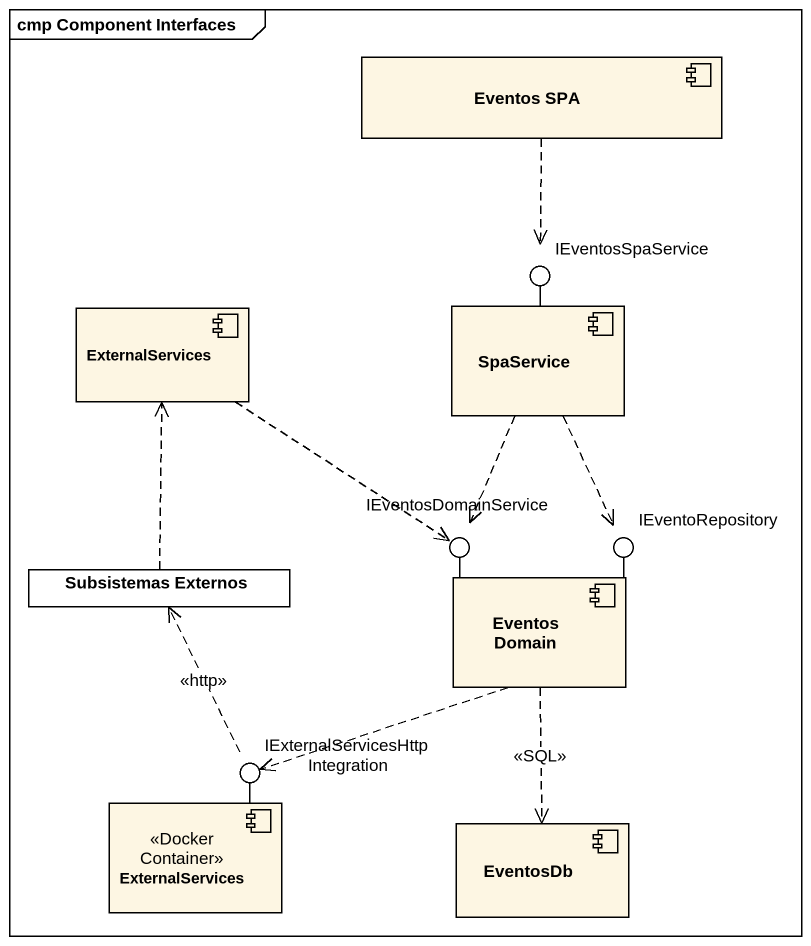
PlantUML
@startuml
mainframe cmp Component Interfaces
component "Eventos SPA" as Eventos_SPA
component ExternalServices
component SpaService
() IEventosSpaService
() IEventosDomainService
() IEventoRepository
rectangle "Subsistemas Externos" as Subsistemas_Externos
component "Eventos Domain" as Eventos_Domain
component "ExternalServices" as ExternalServices_2 <<Docker Container>>
() "IExternalServicesHttpIntegration" as IExternalServicesHttpIntegra
component EventosDb
SpaService -up- IEventosSpaService
Eventos_Domain -up- IEventosDomainService
Eventos_Domain -up- IEventoRepository
ExternalServices_2 -up- IExternalServicesHttpIntegra
Eventos_SPA ..> IEventosSpaService
ExternalServices ..> IEventosDomainService
SpaService ..> IEventosDomainService
SpaService ..> IEventoRepository
Subsistemas_Externos .up.> ExternalServices
Eventos_Domain .left.> IExternalServicesHttpIntegra
Eventos_Domain ..> EventosDb : <<SQL>>
IExternalServicesHttpIntegra .up.> Subsistemas_Externos : <<http>>
@enduml
